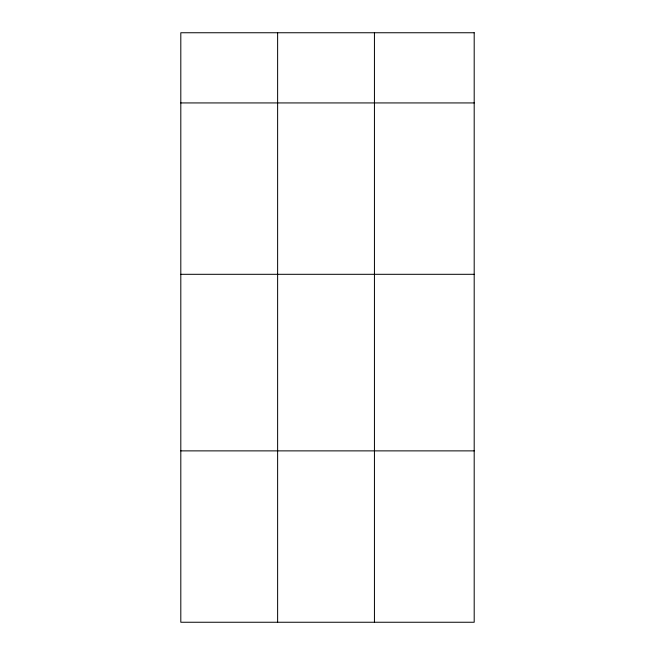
<?xml version="1.0" encoding="UTF-8"?>
<svg xmlns="http://www.w3.org/2000/svg" width="655" height="655" viewBox="0 0 655 655"><rect width="100%" height="100%" fill="white"/><g stroke="black" fill="none" stroke-linecap="round" stroke-linejoin="round"><path stroke-width="0.98" d="M180.805 102.933L474.195 102.933M180.805 274.306L474.195 274.306M180.805 450.877L474.195 450.877M374.439 32.75L374.439 622.25M277.622 32.75L277.622 622.25M474.195 32.75L180.805 32.75L180.805 622.25L474.195 622.25L474.195 32.75"/></g></svg>
